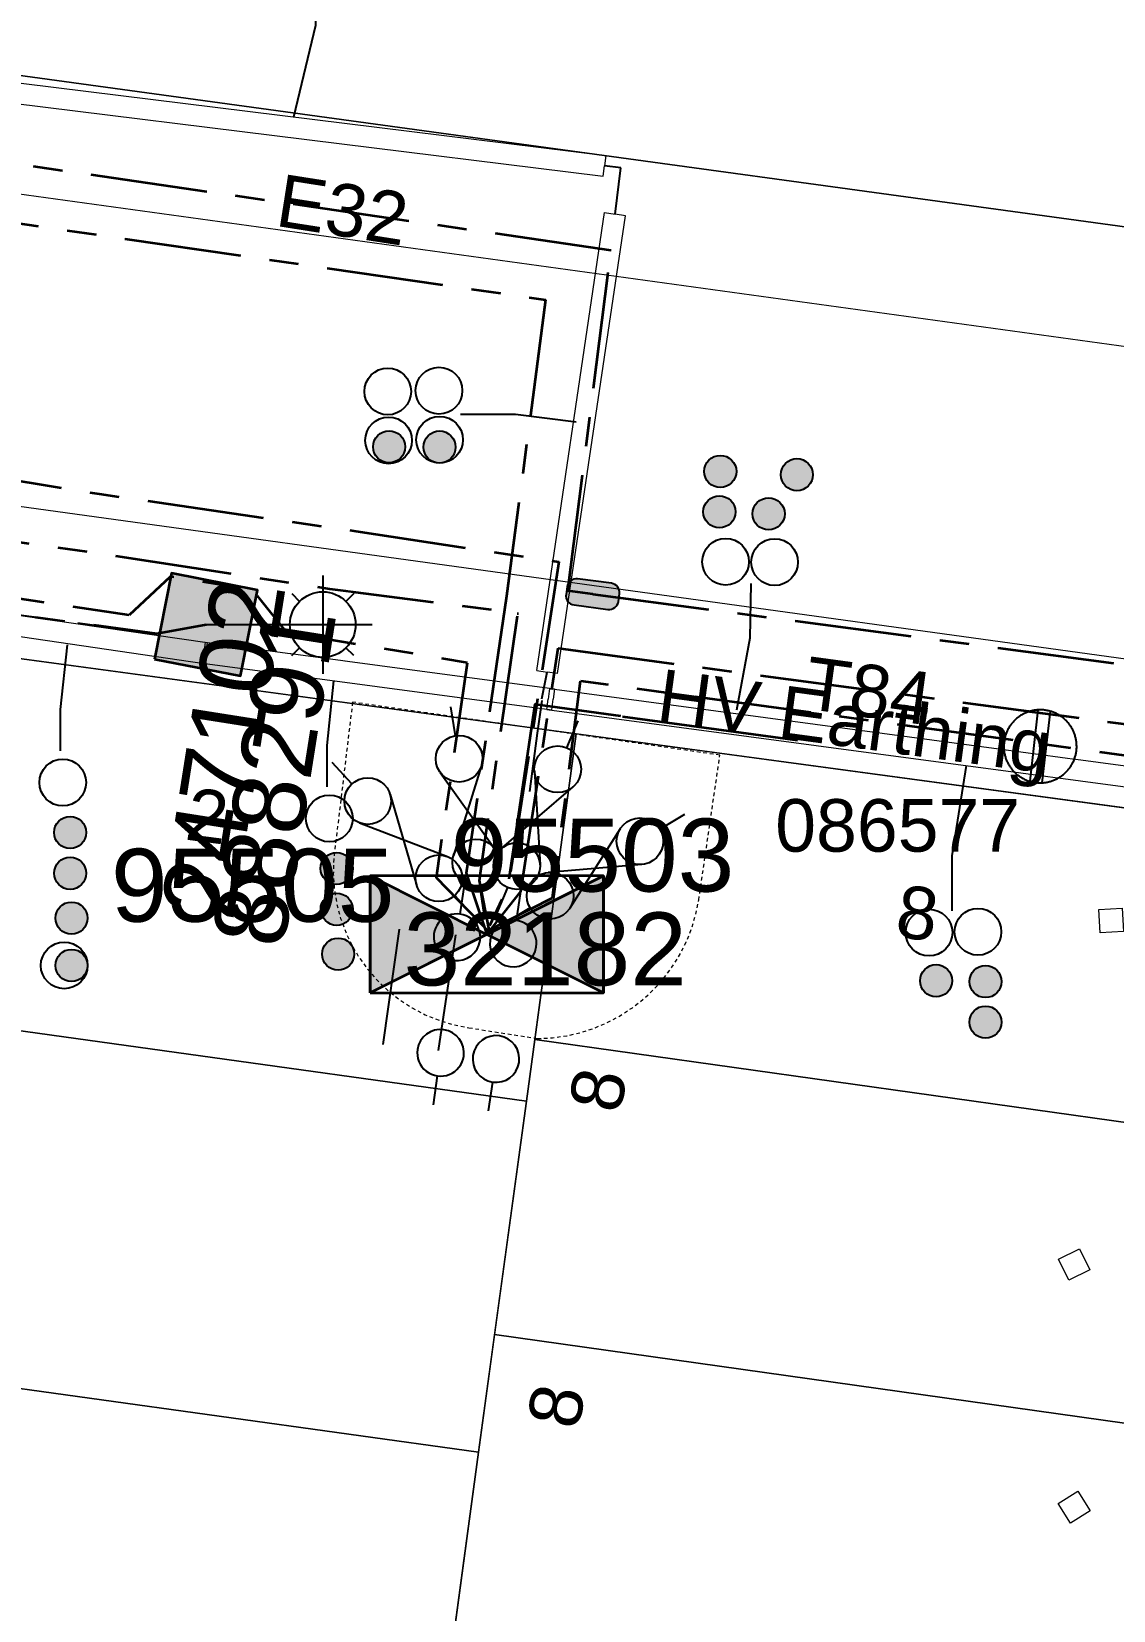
# Model space of a CAD drawing. Header units: metres. Extents: x 308278 to 310511, y 6271134 to 6272874.
# Drawn here: x 309024.8 to 309061.9, y 6271757.7 to 6271811.8 of the extents above; entities that cross this region are included whole.
import ezdxf
from ezdxf.enums import TextEntityAlignment as Align

# ---------------------------------------------------------------- set-up
doc = ezdxf.new("R2010")
doc.units = ezdxf.units.M
doc.set_wipeout_variables(frame=1)
for name, pattern in [('Cable Exist UG', [7, 4, -1, 1, -1]), ('DASHED', [19.05, 12.7, -6.35]), ('DOT', [6.35, 0, -6.35]), ('HIDDEN2', [0.1875, 0.125, -0.0625]), ('PHANTOMX2', [6.6, 3, -0.75, 0.2, -0.75, 0.2, -0.75, 0.2, -0.75])]:
    doc.linetypes.add(name, pattern=pattern)
doc.layers.get('0').update_dxf_attribs({"color": 6})
for name, color, linetype, lineweight in [('_User Miscellaneous1', 30, 'Continuous', 13), ('_User_HV_Exist', 1, 'Continuous', 35), ('_User_LV_Exist', 5, 'Continuous', 35), ('_User_SL_Exist', 4, 'Continuous', 35), ('Cadastre Land Parcels_SP_EXT', 118, 'Continuous', 15), ('Cadastre Other Property_SP_EXT', 138, 'DASHED', 15), ('Cadastre Roads_SP_EXT', 218, 'Continuous', 15), ('Mains_HV_EXT', 13, 'Continuous', 25), ('Mains_LV_EXT', 163, 'Continuous', 25), ('Mains_LV_SL_EXT', 135, 'Continuous', 25), ('Services_SP_EXT', 42, 'PHANTOMX2', 20)]:
    doc.layers.add(name, color=color, linetype=linetype, lineweight=lineweight)
doc.layers.add('Cadastre Roads_SP_NEW', color=214, linetype='Continuous', lineweight=15, transparency=0.8)
for name, color, linetype in [('Duct_SP_EXT', 30, 'Continuous'), ('Equip_HV_EXT', 7, 'Continuous'), ('Equip_LV_EXT', 7, 'Continuous'), ('Equip_SP_SL_EXT', 7, 'Continuous'), ('Sub_SP_EXT', 7, 'Continuous'), ('SupportsUG_SP_LV_SL_EXT', 7, 'Continuous'), ('Trench_SP_EXT', 7, 'Continuous')]:
    doc.layers.add(name, color=color, linetype=linetype)
doc.styles.add('COLUMN_LABEL', font='arial.ttf', dxfattribs={"height": 2})
doc.styles.add('iecARIAL', font='arial.ttf', dxfattribs={"height": 2})
doc.styles.add('POLE_LABEL', font='arial.ttf', dxfattribs={"height": 2})
doc.styles.add('SL_LABEL', font='arial.ttf', dxfattribs={"height": 2})
doc.styles.get("Standard").update_dxf_attribs({"font": 'arial.ttf'})
doc.styles.add('SWITCH_LABEL', font='arial.ttf', dxfattribs={"height": 2})
doc.linetypes.add('Cable E UG', pattern='A,5,-0.1,["E",Standard,S=1.5,R=0,X=0,Y=-0.75],-1.45', length=6.55)

# ---------------------------------------------------------------- blocks, each defined once
blk = doc.blocks.new('SUB_PADMOUNT_EXT')
at = {"ltscale": 10}
h = blk.add_hatch(color=256, dxfattribs=at)
h.dxf.hatch_style = 1
h.paths.add_polyline_path([(4, -2), (0, 0), (4, 2)])
h.paths.add_polyline_path([(-4, -2), (-4, 2), (0, 0)])
blk.add_line((4, 2), (-4, -2))
blk.add_lwpolyline([(-4, -2), (4, -2), (4, 2), (-4, 2)], close=True)
at = {"ltscale": 10, "flags": 128}
for points in [[(-4, -2), (-4, 2), (0, 0)], [(4, -2), (0, 0), (4, 2)]]:
    blk.add_lwpolyline(points, close=True, dxfattribs=at)
at = {"flags": 8}
blk.add_attdef('ASSET_NUM', text='', height=2.5, dxfattribs=at).set_placement((0, 5), align=Align.MIDDLE_CENTER)
for tag, flags, p in [('STREET_CODE', 9, (1.5, 0)), ('OPERATING_VOLTAGE', 9, (1.5, -0.4)), ('ORIENTATION', 9, (1.5, -0.6)), ('NO_PHASES', 9, (1.5, -0.2)), ('OWNED_BY', 9, (1.5, -0.8)), ('OPERATED_BY', 9, (1.5, -1)), ('SECONDARY_VOLTAGE', 9, (1.5, -1.6)), ('CONSTRUCTED_VOLTAGE', 9, (1.5, -1.4)), ('MAINTAINED_BY', 9, (1.5, -1.2)), ('STATE', 9, (1.5, -1.8)), ('SUBSTATION_TYPE', 9, (1.5, -2.2)), ('PARENT', 9, (1.5, -2)), ('SUBURB', 9, (1.5, -2.8)), ('USAGE', 9, (1.5, -2.4)), ('LEGEND', 9, (1.5, -2.6)), ('STREETNAME', 9, (1.5, -3)), ('LOCATION', 9, (1.5, -3.2)), ('Z', 1, (1.5, -3.6)), ('NOTES', 9, (1.5, -3.4))]:
    blk.add_attdef(tag, text='', height=0.2, dxfattribs=dict(flags=flags)).set_placement(p, align=Align.MIDDLE_LEFT)
blk = doc.blocks.new('COLUMN_EXT')
blk.add_hatch(color=256).paths.add_polyline_path([(1.5, -1.5), (1.5, 1.5), (-1.5, 1.5), (-1.5, -1.5)])
blk.add_lwpolyline([(1.5, 1.5), (-1.5, 1.5), (-1.5, -1.5), (1.5, -1.5)], close=True)
at = {"flags": 1}
blk.add_attdef('Z', (-1.813, 2.351), '', height=0.2, rotation=180, dxfattribs=at)
at = {"flags": 9}
for tag, p in [('STREETNAME', (-1.813, 1.6)), ('SUBURB', (-1.813, 1.8)), ('NOTES', (-1.813, 2)), ('LOCATION', (-1.813, 1.4)), ('LEGEND', (-1.813, 1.2)), ('USAGE', (-1.813, 1)), ('COLUMN_TYPE', (-1.813, 0.4)), ('OWNED_BY', (-1.813, 0.6)), ('STATE', (-1.813, 0.8))]:
    blk.add_attdef(tag, text='', height=0.2, rotation=180, dxfattribs=at).set_placement(p, align=Align.MIDDLE_LEFT)
for tag, style, p in [('STRUCTURE_PLANT_NUMBER', 'POLE_LABEL', (-1.813, -0.031)), ('STREET_CODE', 'COLUMN_LABEL', (-1.813, 0.2))]:
    blk.add_attdef(tag, text='', height=0.2, rotation=180, dxfattribs=dict(at, style=style)).set_placement(p, align=Align.MIDDLE_LEFT)
at = {"style": 'COLUMN_LABEL', "width": 0.9, "flags": 8}
blk.add_attdef('ASSET_NUM', text='', height=2, rotation=270, dxfattribs=at).set_placement((2, -4), align=Align.MIDDLE_LEFT)
blk = doc.blocks.new('DUCT_EXT')
blk.add_circle((0, 0.8), 0.8)
at = {"flags": 1}
blk.add_attdef('Z', (0, 0), '', height=0.2, dxfattribs=at)
at = {"flags": 9}
for tag, p in [('DUCT_CODE', (0, 0)), ('XSECT_TYPE', (0, -0.2)), ('STATE', (0, -0.6)), ('FB_REFERENCE', (0, -0.4)), ('NOTES', (0, -0.8))]:
    blk.add_attdef(tag, text='', height=0.2, dxfattribs=at).set_placement(p, align=Align.MIDDLE_LEFT)
blk = doc.blocks.new('*U479')
at = {"transparency": 33554687, "flags": 9}
for tag, p in [('LRATECODE', (-7.4, 0)), ('LOUTREACHVOCAB', (-7.2, 0)), ('LOUTREACH', (-7, 0)), ('LANTNUMBER', (-6.6, 0)), ('LNEW', (-6.4, 0)), ('LMASTVOCAB', (-6.2, 0)), ('LMAST', (-6, 0)), ('LLAMPVOCAB', (-5.8, 0)), ('LLAMP', (-5.6, 0)), ('LEXIST', (-5.4, 0)), ('LCHARGE3PERCENT', (-5.2, 0)), ('LCHARGE3', (-5, 0)), ('LCHARGE2PERCENT', (-4.8, 0)), ('LCHARGE2', (-4.6, 0)), ('LCHARGE1PERCENT', (-4.4, 0)), ('LCHARGE1', (-4.2, 0)), ('LCATEGORY', (-4, 0)), ('LBRACKETVOCAB', (-3.8, 0)), ('LBRACKET', (-3.6, 0)), ('LKINGHEIGHT', (-3.4, 0)), ('CREPLACE', (-3.2, 0)), ('CREMOVE', (-3, 0)), ('CNUMBER', (-2.8, 0)), ('CNEW', (-2.6, 0)), ('CEXIST', (-2.4, 0)), ('USAGE', (-2.2, 0)), ('STATE', (-2, 0)), ('OWNED_BY', (-1.8, 0)), ('ORIENTATION', (-1.6, 0)), ('OPERATING_VOLTAGE', (-1.4, 0)), ('NO_PHASES', (-1.2, 0)), ('LANTERN_TYPE', (-1, 0)), ('LANTERN_PURPOSE', (-0.8, 0)), ('CONTROL_TYPE', (-0.6, 0)), ('CONSTRUCTED_VOLTAGE', (-0.4, 0))]:
    blk.add_attdef(tag, text='', height=0.001, rotation=270, dxfattribs=at).set_placement(p, align=Align.MIDDLE_LEFT)
at = {"transparency": 33554687, "style": 'SL_LABEL', "flags": 9}
blk.add_attdef('STREET_CODE', text='', height=0.001, rotation=270, dxfattribs=at).set_placement((0.001, 0), align=Align.MIDDLE_LEFT)
at = {"transparency": 33554687, "flags": 1}
blk.add_attdef('Z', (0, 0), '', height=0.001, rotation=270, dxfattribs=at)
at = {"transparency": 33554687, "width": 0.9}
blk.add_attdef('LNUMBER', text='', height=1, dxfattribs=at).set_placement((7, -1), align=Align.MIDDLE_LEFT)
at = {"transparency": 33554687, "flags": 9}
for tag, p in [('LREMOVE', (0, -7.6)), ('LREPLACE', (0, -7.8)), ('LTYPE', (0, -8)), ('LTYPEVOCAB', (0, -8.2)), ('LEGEND', (0, -8.4)), ('SUBURB', (0, -8.6)), ('STREETNAME', (0, -8.8)), ('LOCATION', (0, -9)), ('NOTES', (0, -9.2)), ('MAINTAINED_BY', (0, -9.863))]:
    blk.add_attdef(tag, text='', height=0.001, dxfattribs=at).set_placement(p, align=Align.MIDDLE_LEFT)
blk.add_attdef('OPERATED_BY', (0, -9.607), '', height=0.001, dxfattribs=at)
at = {"linetype": 'DOT', "transparency": 33554687}
blk.add_wipeout([(5.688, 0), (5.061, -1.061), (4, -1.688), (2.939, -1.061), (2.313, 0), (2.939, 1.061), (4, 1.687), (5.061, 1.061)], dxfattribs=at)
at = {"transparency": 33554687}
for p, q in [((4, 1.687), (4, 0)), ((2.939, 1.061), (3.205, 0.795)), ((5.061, 1.061), (4.795, 0.795)), ((0, 0), (4, 0)), ((4, 0), (5.688, 0)), ((4, 0), (4, -1.688)), ((2.939, -1.061), (3.205, -0.795)), ((5.061, -1.061), (4.795, -0.795))]:
    blk.add_line(p, q, dxfattribs=at)
blk.add_circle((4, 0), 1.125, dxfattribs=at)
blk = doc.blocks.new('CCP_EXT')
at = {"flags": 9}
for tag, p in [('OWNED_BY', (0, -1)), ('USAGE', (0, -1.2)), ('LEGEND', (0, -1.4)), ('LIFE_SUPPORT', (0, -1.6)), ('STATE', (0, -1.8)), ('NOTES', (0, -2))]:
    blk.add_attdef(tag, text='', height=0.2, dxfattribs=at).set_placement(p, align=Align.MIDDLE_LEFT)
at = {"transparency": 33554687}
blk.add_wipeout([(0, 0.566), (0.566, 0), (0, -0.566), (-0.566, 0)], dxfattribs=at)
blk.add_lwpolyline([(-0.566, 0), (0, 0.566), (0.566, 0), (0, -0.566), (-0.566, 0)])
at = {"flags": 1}
blk.add_attdef('Z', (0, 0), '', height=0.2, dxfattribs=at)
at = {"flags": 9}
for tag, p in [('CCP_TYPE', (0, 0)), ('OPERATING_VOLTAGE', (0, -0.6)), ('CONSTRUCTED_VOLTAGE', (0, -0.2)), ('NO_PHASES', (0, -0.4)), ('ORIENTATION', (0, -0.8))]:
    blk.add_attdef(tag, text='', height=0.2, dxfattribs=at).set_placement(p, align=Align.MIDDLE_LEFT)
blk = doc.blocks.new('HV_STJ_EXT')
h = blk.add_hatch(color=256)
edge = h.paths.add_edge_path()
edge.add_ellipse((-0.586, 0.131), major_axis=(0.226, 0.226), ratio=1, start_angle=45, end_angle=135)
edge.add_line((-0.906, 0.131), (-0.906, -0.131))
edge.add_ellipse((-0.586, -0.131), major_axis=(0.226, 0.226), ratio=1, start_angle=135, end_angle=225)
edge.add_line((-0.586, -0.451), (0.586, -0.451))
edge.add_ellipse((0.586, -0.131), major_axis=(-0.226, 0.226), ratio=1, start_angle=135, end_angle=225)
edge.add_line((0.906, -0.131), (0.906, 0.131))
edge.add_ellipse((0.586, 0.131), major_axis=(-0.226, 0.226), ratio=1, start_angle=225, end_angle=315)
edge.add_line((0.586, 0.451), (-0.586, 0.451))
blk.add_lwpolyline([(-0.906, 0.131), (-0.906, -0.131, 0.414214), (-0.586, -0.451), (0.586, -0.451, 0.414214), (0.906, -0.131), (0.906, 0.131, 0.414214), (0.586, 0.451), (-0.586, 0.451, 0.414214)], format="xyb", close=True)
for tag, flags, p in [('ORIENTATION', 9, (1.5, 0)), ('USAGE', 9, (1.5, -0.2)), ('LEGEND', 9, (1.5, -0.4)), ('NOTES', 9, (1.5, -0.6)), ('Z', 1, (1.5, -0.8))]:
    blk.add_attdef(tag, text='', height=0.2, dxfattribs=dict(flags=flags)).set_placement(p, align=Align.MIDDLE_LEFT)
blk = doc.blocks.new('LV_UG_DFUSE_CLOSED_EXT')
for points in [[(5.04, 0.726), (2.156, -0.717)], [(5.049, -0.707), (2.156, 0.717)], [(1, 0), (0, 0)], [(6.2, 0.013), (7.2, 0.013)]]:
    blk.add_lwpolyline(points)
for centre in [(1.8, 0), (5.4, 0.011)]:
    blk.add_circle(centre, 0.8)
at = {"flags": 9}
for tag, p in [('ACTUAL_STATUS', (0, 0)), ('OPERATING_VOLTAGE', (0, -0.6)), ('CONSTRUCTED_VOLTAGE', (0, -0.2)), ('NO_PHASES', (0, -0.4)), ('ORIENTATION', (0, -0.8)), ('STATE', (0, -1)), ('SWITCH_TYPE', (0, -1.2)), ('USAGE', (0, -1.4)), ('NOTES', (0, -1.6))]:
    blk.add_attdef(tag, text='', height=0.2, dxfattribs=at).set_placement(p, align=Align.MIDDLE_LEFT)
at = {"flags": 1}
blk.add_attdef('Z', (0, 0), '', height=0.2, dxfattribs=at)
blk = doc.blocks.new('LV_UG_LINKS_CLOSED_EXT')
at = {"layer": 'Equip_LV_EXT'}
for tag, flags, p in [('ACTUAL_STATUS', 9, (3, -2)), ('CONSTRUCTED_VOLTAGE', 9, (3, -2.2)), ('OPERATING_VOLTAGE', 9, (3, -2.6)), ('ORIENTATION', 9, (3, -2.8)), ('NO_PHASES', 9, (3, -2.4)), ('STATE', 9, (3, -3)), ('SWITCH_TYPE', 9, (3, -3.2)), ('OWNED_BY', 9, (3, -3.8)), ('USAGE', 9, (3, -3.4)), ('NOTES', 9, (3, -3.6)), ('OPERATED_BY', 9, (3, -4)), ('MAINTAINED_BY', 9, (3, -4.2)), ('NUMBER_OF_PHASES', 9, (3, -4.4)), ('TYPE', 9, (3, -4.6)), ('Z', 1, (3, -4.8))]:
    blk.add_attdef(tag, text='', height=0.2, dxfattribs=dict(at, flags=flags)).set_placement(p, align=Align.MIDDLE_LEFT)
at = {"transparency": 33554687}
blk.add_wipeout([(4, 1.25), (3.969, 1.25), (3.939, 1.248), (3.908, 1.247), (3.877, 1.244), (3.847, 1.241), (3.817, 1.236), (3.786, 1.232), (3.756, 1.226), (3.726, 1.22), (3.696, 1.213), (3.667, 1.205), (3.637, 1.196), (3.608, 1.187), (3.579, 1.177), (3.55, 1.166), (3.522, 1.155), (3.493, 1.143), (3.466, 1.13), (3.438, 1.117), (3.411, 1.102), (3.384, 1.088), (3.357, 1.072), (3.331, 1.056), (3.306, 1.039), (3.28, 1.022), (3.255, 1.004), (3.231, 0.985), (3.207, 0.966), (3.184, 0.947), (3.161, 0.926), (3.138, 0.905), (3.116, 0.884), (3.095, 0.862), (3.074, 0.839), (3.053, 0.816), (3.034, 0.793), (3.015, 0.769), (2.996, 0.745), (2.978, 0.72), (2.961, 0.694), (2.944, 0.669), (2.928, 0.643), (2.912, 0.616), (2.898, 0.589), (2.883, 0.562), (2.87, 0.534), (2.857, 0.507), (2.845, 0.478), (2.834, 0.45), (2.823, 0.421), (2.813, 0.392), (2.804, 0.363), (2.795, 0.333), (2.787, 0.304), (2.78, 0.274), (2.774, 0.244), (2.768, 0.214), (2.764, 0.183), (2.759, 0.153), (2.756, 0.123), (2.753, 0.092), (2.752, 0.061), (2.75, 0.031), (2.75, 0), (2.75, -0.031), (2.752, -0.061), (2.753, -0.092), (2.756, -0.123), (2.759, -0.153), (2.764, -0.183), (2.768, -0.214), (2.774, -0.244), (2.78, -0.274), (2.787, -0.304), (2.795, -0.333), (2.804, -0.363), (2.813, -0.392), (2.823, -0.421), (2.834, -0.45), (2.845, -0.478), (2.857, -0.507), (2.87, -0.534), (2.883, -0.562), (2.898, -0.589), (2.912, -0.616), (2.928, -0.643), (2.944, -0.669), (2.961, -0.694), (2.978, -0.72), (2.996, -0.745), (3.015, -0.769), (3.034, -0.793), (3.053, -0.816), (3.074, -0.839), (3.095, -0.862), (3.116, -0.884), (3.138, -0.905), (3.161, -0.926), (3.184, -0.947), (3.207, -0.966), (3.231, -0.985), (3.255, -1.004), (3.28, -1.022), (3.306, -1.039), (3.331, -1.056), (3.357, -1.072), (3.384, -1.088), (3.411, -1.102), (3.438, -1.117), (3.466, -1.13), (3.493, -1.143), (3.522, -1.155), (3.55, -1.166), (3.579, -1.177), (3.608, -1.187), (3.637, -1.196), (3.667, -1.205), (3.696, -1.213), (3.726, -1.22), (3.756, -1.226), (3.786, -1.232), (3.817, -1.236), (3.847, -1.241), (3.877, -1.244), (3.908, -1.247), (3.939, -1.248), (3.969, -1.25), (4, -1.25), (4.031, -1.25), (4.061, -1.248), (4.092, -1.247), (4.123, -1.244), (4.153, -1.241), (4.183, -1.236), (4.214, -1.232), (4.244, -1.226), (4.274, -1.22), (4.304, -1.213), (4.333, -1.205), (4.363, -1.196), (4.392, -1.187), (4.421, -1.177), (4.45, -1.166), (4.478, -1.155), (4.507, -1.143), (4.534, -1.13), (4.562, -1.117), (4.589, -1.102), (4.616, -1.088), (4.643, -1.072), (4.669, -1.056), (4.694, -1.039), (4.72, -1.022), (4.745, -1.004), (4.769, -0.985), (4.793, -0.966), (4.816, -0.947), (4.839, -0.926), (4.862, -0.905), (4.884, -0.884), (4.905, -0.862), (4.926, -0.839), (4.947, -0.816), (4.966, -0.793), (4.985, -0.769), (5.004, -0.745), (5.022, -0.72), (5.039, -0.694), (5.056, -0.669), (5.072, -0.643), (5.088, -0.616), (5.102, -0.589), (5.117, -0.562), (5.13, -0.534), (5.143, -0.507), (5.155, -0.478), (5.166, -0.45), (5.177, -0.421), (5.187, -0.392), (5.196, -0.363), (5.205, -0.333), (5.213, -0.304), (5.22, -0.274), (5.226, -0.244), (5.232, -0.214), (5.236, -0.183), (5.241, -0.153), (5.244, -0.123), (5.247, -0.092), (5.248, -0.061), (5.25, -0.031), (5.25, 0), (5.25, 0.031), (5.248, 0.061), (5.247, 0.092), (5.244, 0.123), (5.241, 0.153), (5.236, 0.183), (5.232, 0.214), (5.226, 0.244), (5.22, 0.274), (5.213, 0.304), (5.205, 0.333), (5.196, 0.363), (5.187, 0.392), (5.177, 0.421), (5.166, 0.45), (5.155, 0.478), (5.143, 0.507), (5.13, 0.534), (5.117, 0.562), (5.102, 0.589), (5.088, 0.616), (5.072, 0.643), (5.056, 0.669), (5.039, 0.694), (5.022, 0.72), (5.004, 0.745), (4.985, 0.769), (4.966, 0.793), (4.947, 0.816), (4.926, 0.839), (4.905, 0.862), (4.884, 0.884), (4.862, 0.905), (4.839, 0.926), (4.816, 0.947), (4.793, 0.966), (4.769, 0.985), (4.745, 1.004), (4.72, 1.022), (4.694, 1.039), (4.669, 1.056), (4.643, 1.072), (4.616, 1.088), (4.589, 1.102), (4.562, 1.117), (4.534, 1.13), (4.507, 1.143), (4.478, 1.155), (4.45, 1.166), (4.421, 1.177), (4.392, 1.187), (4.363, 1.196), (4.333, 1.205), (4.304, 1.213), (4.274, 1.22), (4.244, 1.226), (4.214, 1.232), (4.183, 1.236), (4.153, 1.241), (4.123, 1.244), (4.092, 1.247), (4.061, 1.248), (4.031, 1.25)], dxfattribs=at).dxf.layer = 'Equip_LV_EXT'
at = {"layer": 'Equip_LV_EXT'}
for p, q in [((3.792, 1.232), (3.792, -1.232)), ((4.208, 1.232), (4.208, -1.232))]:
    blk.add_line(p, q, dxfattribs=at)
at = {"layer": 'Equip_LV_EXT', "flags": 128}
blk.add_lwpolyline([(4, 1.25), (3.969, 1.25), (3.939, 1.248), (3.908, 1.247), (3.877, 1.244), (3.847, 1.241), (3.817, 1.236), (3.786, 1.232), (3.756, 1.226), (3.726, 1.22), (3.696, 1.213), (3.667, 1.205), (3.637, 1.196), (3.608, 1.187), (3.579, 1.177), (3.55, 1.166), (3.522, 1.155), (3.493, 1.143), (3.466, 1.13), (3.438, 1.117), (3.411, 1.102), (3.384, 1.088), (3.357, 1.072), (3.331, 1.056), (3.306, 1.039), (3.28, 1.022), (3.255, 1.004), (3.231, 0.985), (3.207, 0.966), (3.184, 0.947), (3.161, 0.926), (3.138, 0.905), (3.116, 0.884), (3.095, 0.862), (3.074, 0.839), (3.053, 0.816), (3.034, 0.793), (3.015, 0.769), (2.996, 0.745), (2.978, 0.72), (2.961, 0.694), (2.944, 0.669), (2.928, 0.643), (2.912, 0.616), (2.898, 0.589), (2.883, 0.562), (2.87, 0.534), (2.857, 0.507), (2.845, 0.478), (2.834, 0.45), (2.823, 0.421), (2.813, 0.392), (2.804, 0.363), (2.795, 0.333), (2.787, 0.304), (2.78, 0.274), (2.774, 0.244), (2.768, 0.214), (2.764, 0.183), (2.759, 0.153), (2.756, 0.123), (2.753, 0.092), (2.752, 0.061), (2.75, 0.031), (2.75, 0), (2.75, -0.031), (2.752, -0.061), (2.753, -0.092), (2.756, -0.123), (2.759, -0.153), (2.764, -0.183), (2.768, -0.214), (2.774, -0.244), (2.78, -0.274), (2.787, -0.304), (2.795, -0.333), (2.804, -0.363), (2.813, -0.392), (2.823, -0.421), (2.834, -0.45), (2.845, -0.478), (2.857, -0.507), (2.87, -0.534), (2.883, -0.562), (2.898, -0.589), (2.912, -0.616), (2.928, -0.643), (2.944, -0.669), (2.961, -0.694), (2.978, -0.72), (2.996, -0.745), (3.015, -0.769), (3.034, -0.793), (3.053, -0.816), (3.074, -0.839), (3.095, -0.862), (3.116, -0.884), (3.138, -0.905), (3.161, -0.926), (3.184, -0.947), (3.207, -0.966), (3.231, -0.985), (3.255, -1.004), (3.28, -1.022), (3.306, -1.039), (3.331, -1.056), (3.357, -1.072), (3.384, -1.088), (3.411, -1.102), (3.438, -1.117), (3.466, -1.13), (3.493, -1.143), (3.522, -1.155), (3.55, -1.166), (3.579, -1.177), (3.608, -1.187), (3.637, -1.196), (3.667, -1.205), (3.696, -1.213), (3.726, -1.22), (3.756, -1.226), (3.786, -1.232), (3.817, -1.236), (3.847, -1.241), (3.877, -1.244), (3.908, -1.247), (3.939, -1.248), (3.969, -1.25), (4, -1.25), (4.031, -1.25), (4.061, -1.248), (4.092, -1.247), (4.123, -1.244), (4.153, -1.241), (4.183, -1.236), (4.214, -1.232), (4.244, -1.226), (4.274, -1.22), (4.304, -1.213), (4.333, -1.205), (4.363, -1.196), (4.392, -1.187), (4.421, -1.177), (4.45, -1.166), (4.478, -1.155), (4.507, -1.143), (4.534, -1.13), (4.562, -1.117), (4.589, -1.102), (4.616, -1.088), (4.643, -1.072), (4.669, -1.056), (4.694, -1.039), (4.72, -1.022), (4.745, -1.004), (4.769, -0.985), (4.793, -0.966), (4.816, -0.947), (4.839, -0.926), (4.862, -0.905), (4.884, -0.884), (4.905, -0.862), (4.926, -0.839), (4.947, -0.816), (4.966, -0.793), (4.985, -0.769), (5.004, -0.745), (5.022, -0.72), (5.039, -0.694), (5.056, -0.669), (5.072, -0.643), (5.088, -0.616), (5.102, -0.589), (5.117, -0.562), (5.13, -0.534), (5.143, -0.507), (5.155, -0.478), (5.166, -0.45), (5.177, -0.421), (5.187, -0.392), (5.196, -0.363), (5.205, -0.333), (5.213, -0.304), (5.22, -0.274), (5.226, -0.244), (5.232, -0.214), (5.236, -0.183), (5.241, -0.153), (5.244, -0.123), (5.247, -0.092), (5.248, -0.061), (5.25, -0.031), (5.25, 0), (5.25, 0.031), (5.248, 0.061), (5.247, 0.092), (5.244, 0.123), (5.241, 0.153), (5.236, 0.183), (5.232, 0.214), (5.226, 0.244), (5.22, 0.274), (5.213, 0.304), (5.205, 0.333), (5.196, 0.363), (5.187, 0.392), (5.177, 0.421), (5.166, 0.45), (5.155, 0.478), (5.143, 0.507), (5.13, 0.534), (5.117, 0.562), (5.102, 0.589), (5.088, 0.616), (5.072, 0.643), (5.056, 0.669), (5.039, 0.694), (5.022, 0.72), (5.004, 0.745), (4.985, 0.769), (4.966, 0.793), (4.947, 0.816), (4.926, 0.839), (4.905, 0.862), (4.884, 0.884), (4.862, 0.905), (4.839, 0.926), (4.816, 0.947), (4.793, 0.966), (4.769, 0.985), (4.745, 1.004), (4.72, 1.022), (4.694, 1.039), (4.669, 1.056), (4.643, 1.072), (4.616, 1.088), (4.589, 1.102), (4.562, 1.117), (4.534, 1.13), (4.507, 1.143), (4.478, 1.155), (4.45, 1.166), (4.421, 1.177), (4.392, 1.187), (4.363, 1.196), (4.333, 1.205), (4.304, 1.213), (4.274, 1.22), (4.244, 1.226), (4.214, 1.232), (4.183, 1.236), (4.153, 1.241), (4.123, 1.244), (4.092, 1.247), (4.061, 1.248), (4.031, 1.25)], close=True, dxfattribs=at)
blk = doc.blocks.new('SWG_HOLEC_SU_EXT')
blk.add_line((1.8, -2), (5.8, -2))
for points in [[(1.8, -0.8, 1), (1.8, 0.8, 1)], [(5.8, -0.8, 1), (5.8, 0.8, 1)]]:
    blk.add_lwpolyline(points, format="xyb", close=True)
for points in [[(1, 0), (0, 0)], [(6.6, 0), (7.6, 0)]]:
    blk.add_lwpolyline(points)
at = {"style": 'SWITCH_LABEL', "flags": 8}
blk.add_attdef('ASSET_NUM', text='', height=2.5, rotation=179.9544, dxfattribs=at).set_placement((-2.4, 0), align=Align.MIDDLE_LEFT)
at = {"flags": 1}
blk.add_attdef('Z', (0, 0), '', height=0.2, dxfattribs=at)
at = {"flags": 9}
for tag, p in [('ACTUAL_STATUS', (0, -0.4)), ('CONSTRUCTED_VOLTAGE', (0, -0.6)), ('OPERATING_VOLTAGE', (0, -1)), ('NO_PHASES', (0, -0.8)), ('ORIENTATION', (0, -1.2)), ('OWNED_BY', (0, -1.4)), ('PARENT', (0, -1.6)), ('STATE', (0, -1.8)), ('SWITCH_TYPE', (0, -2)), ('USAGE', (0, -2.2)), ('STREETNAME', (0, -2.6)), ('SUBURB', (0, -2.8)), ('LOCATION', (0, -2.4)), ('NOTES', (0, -3))]:
    blk.add_attdef(tag, text='', height=0.2, dxfattribs=at).set_placement(p, align=Align.MIDDLE_LEFT)
at = {"style": 'SWITCH_LABEL', "flags": 9}
blk.add_attdef('STREET_CODE', text='', height=0.2, dxfattribs=at).set_placement((0, -0.2), align=Align.MIDDLE_LEFT)
blk = doc.blocks.new('CABLE_LARGE_EXT')
h = blk.add_hatch(color=256)
edge = h.paths.add_edge_path()
edge.add_arc((0, 0.55), 0.55, 0, 360)
blk.add_circle((0, 0.55), 0.55)
at = {"flags": 1}
blk.add_attdef('Z', (0, 0), '', height=0.2, dxfattribs=at)
at = {"flags": 9}
for tag, p in [('COND_CODE', (0, 0)), ('XSECT_SIZE', (0, -0.6)), ('STATE', (0, -0.4)), ('FB_REFERENCE', (0, -0.2)), ('NOTES', (0, -0.8))]:
    blk.add_attdef(tag, text='', height=0.2, dxfattribs=at).set_placement(p, align=Align.MIDDLE_LEFT)

msp = doc.modelspace()

# ---------------------------------------------------------------- linework, layer by layer
at = {"layer": '_User Miscellaneous1'}
for p, q in [((309024.466, 6271810.01), (309044.502, 6271807.529)), ((309024.097, 6271809.33), (309044.413, 6271806.815)), ((309044.413, 6271806.815), (309044.457, 6271807.172)), ((309044.502, 6271807.529), (309044.457, 6271807.172)), ((309042.136, 6271789.878), (309044.461, 6271805.571)), ((309044.461, 6271805.571), (309044.817, 6271805.518)), ((309045.173, 6271805.465), (309044.817, 6271805.518)), ((309042.848, 6271789.773), (309045.173, 6271805.465)), ((309042.136, 6271789.878), (309042.492, 6271789.826)), ((309042.848, 6271789.773), (309042.492, 6271789.826)), ((309042.482, 6271788.544), (309042.53, 6271788.901)), ((309042.578, 6271789.258), (309042.53, 6271788.901)), ((309042.651, 6271788.536), (309042.699, 6271788.893)), ((309042.747, 6271789.25), (309042.699, 6271788.893))]:
    msp.add_line(p, q, dxfattribs=at)
at = {"layer": '_User_HV_Exist', "linetype": 'Cable E UG'}
for points in [[(309041.189, 6271782.738), (309042.082, 6271788.72), (309045.01, 6271788.322)], [(309045.07, 6271788.306), (309051.068, 6271787.495)]]:
    msp.add_lwpolyline(points, dxfattribs=at)
at = {"layer": 'Cadastre Land Parcels_SP_EXT', "linetype": 'Continuous'}
for points in [[(309122.099, 6271940.391), (309102.142, 6271966.8), (309077.032, 6271947.924), (309059.588, 6271925.474), (309054.983, 6271877.794), (309018.499, 6271881.315), (309011.806, 6271811.997), (309022.595, 6271810.518), (309184.649, 6271788.315), (309209.035, 6271798.08), (309218.119, 6271813.033), (309122.099, 6271940.391)], [(309043.49, 6271787.707), (309020.845, 6271790.768), (309016.346, 6271787.305), (309015.156, 6271778.82), (309041.781, 6271775.122), (309043.49, 6271787.707)], [(309066.477, 6271778.397), (309066.686, 6271779.964), (309065.447, 6271780.138), (309065.799, 6271782.782), (309064.231, 6271784.904), (309043.49, 6271787.707), (309042.068, 6271777.237), (309065.977, 6271773.879), (309066.477, 6271778.397)], [(309041.781, 6271775.122), (309015.156, 6271778.82), (309013.468, 6271766.793), (309040.144, 6271763.084), (309041.781, 6271775.122)], [(309065.977, 6271773.879), (309042.068, 6271777.237), (309041.781, 6271775.122), (309040.693, 6271767.12), (309064.631, 6271763.757), (309065.977, 6271773.879)], [(309064.631, 6271763.757), (309040.693, 6271767.12), (309040.144, 6271763.084), (309039.318, 6271757.002), (309063.284, 6271753.634), (309064.631, 6271763.757)], [(309040.144, 6271763.084), (309013.468, 6271766.793), (309011.598, 6271753.464), (309038.331, 6271749.743), (309040.144, 6271763.084)]]:
    msp.add_lwpolyline(points, close=True, dxfattribs=at)
at = {"layer": 'Cadastre Roads_SP_NEW'}
msp.add_line((309022.389, 6271806.486), (309076.425, 6271799.032), dxfattribs=at)
at = {"layer": 'Duct_SP_EXT'}
for points in [[(309034.557, 6271814.157), (309034.557, 6271811.978), (309033.799, 6271808.838)], [(309039.527, 6271798.669), (309041.408, 6271798.669), (309043.491, 6271798.402)], [(309049.473, 6271792.865), (309049.435, 6271790.983), (309048.981, 6271788.516)], [(309025.815, 6271787.12), (309025.816, 6271788.539), (309026.055, 6271790.763)], [(309034.95, 6271785.887), (309034.951, 6271787.307), (309035.185, 6271789.529)], [(309056.372, 6271781.643), (309056.365, 6271783.527), (309056.86, 6271786.624)]]:
    msp.add_lwpolyline(points, dxfattribs=at)
at = {"layer": 'Mains_HV_EXT', "linetype": 'Cable E UG'}
for points in [[(309041.189, 6271782.738), (309042.082, 6271788.72), (309045.01, 6271788.322)], [(309045.07, 6271788.306), (309051.068, 6271787.495)]]:
    msp.add_lwpolyline(points, dxfattribs=at)
at = {"layer": 'Trench_SP_EXT', "linetype": 'Cable Exist UG'}
for points in [[(309044.817, 6271805.518), (309045.014, 6271807.11), (309044.457, 6271807.172)], [(309042.314, 6271788.905), (309042.492, 6271789.826)], [(309041.901, 6271785.729), (309042.163, 6271787.734), (309042.318, 6271788.853)]]:
    msp.add_lwpolyline(points, dxfattribs=at)

# ---------------------------------------------------------------- block references
at = {"layer": 'Duct_SP_EXT'}
for name, p in [('DUCT_EXT', (309037.029, 6271798.641)), ('DUCT_EXT', (309038.785, 6271798.669)), ('DUCT_EXT', (309037.059, 6271796.965)), ('DUCT_EXT', (309038.807, 6271796.987)), ('CABLE_LARGE_EXT', (309037.075, 6271796.993)), ('CABLE_LARGE_EXT', (309038.806, 6271796.987))]:
    msp.add_blockref(name, p, dxfattribs=at)
for name, p, rotation in [('CABLE_LARGE_EXT', (309047.875, 6271796.714), 268.766538749564), ('CABLE_LARGE_EXT', (309050.501, 6271796.602), 268.6861069602076), ('CABLE_LARGE_EXT', (309047.843, 6271795.327), 268.766538749564), ('CABLE_LARGE_EXT', (309049.531, 6271795.259), 268.766538749564), ('DUCT_EXT', (309047.808, 6271793.622), 268.766538749564), ('DUCT_EXT', (309049.487, 6271793.609), 268.766538749564), ('DUCT_EXT', (309026.693, 6271786.04), 90.01278669449933), ('DUCT_EXT', (309035.828, 6271784.807), 90.01278669449933), ('CABLE_LARGE_EXT', (309026.695, 6271784.326), 90.0000000000002), ('CABLE_LARGE_EXT', (309026.696, 6271782.928), 90.0000000000002), ('CABLE_LARGE_EXT', (309026.742, 6271781.394), 90.0000000000002), ('DUCT_EXT', (309056.377, 6271780.898), 90.08043177349576), ('DUCT_EXT', (309058.055, 6271780.924), 90.08043177349576), ('CABLE_LARGE_EXT', (309035.878, 6271780.16), 90.0000000000002), ('DUCT_EXT', (309026.742, 6271779.77), 90.0000000000002), ('CABLE_LARGE_EXT', (309026.742, 6271779.77), 90.0000000000002), ('CABLE_LARGE_EXT', (309056.369, 6271779.248), 90.08043177349576), ('CABLE_LARGE_EXT', (309058.062, 6271779.217), 90.08043177349576), ('CABLE_LARGE_EXT', (309058.064, 6271777.829), 90.08043177349576)]:
    msp.add_blockref(name, p, dxfattribs=dict(at, rotation=rotation))
at = {"layer": 'Equip_HV_EXT', "rotation": 352.4469936398953}
msp.add_blockref('HV_STJ_EXT', (309044.054, 6271792.496), dxfattribs=at)
at = {"layer": 'Equip_HV_EXT'}
ref = msp.add_blockref('SWG_HOLEC_SU_EXT', (309041.594, 6271782.302), dxfattribs=dict(at, rotation=261.5270847063163))
ref.add_attrib('ASSET_NUM', '95503', dxfattribs={"layer": '0', "height": 2.5, "style": 'SWITCH_LABEL'}).set_placement((309039.195, 6271783.552), align=Align.MIDDLE_LEFT)
at = {"layer": 'Equip_LV_EXT'}
for p, rotation in [((309040.327, 6271781.52), 98.93806455112609), ((309040.744, 6271781.52), 66.90317584239881), ((309041.053, 6271781.229), 31.0970992292247)]:
    msp.add_blockref('LV_UG_DFUSE_CLOSED_EXT', p, dxfattribs=dict(at, rotation=rotation))
at = {"layer": 'Sub_SP_EXT'}
ref = msp.add_blockref('SUB_PADMOUNT_EXT', (309040.426, 6271780.836), dxfattribs=at)
ref.add_attrib('ASSET_NUM', '32182', dxfattribs={"layer": '0', "height": 2.5}).set_placement((309042.426, 6271781.586), align=Align.TOP_CENTER)
at = {"layer": 'SupportsUG_SP_LV_SL_EXT'}
ref = msp.add_blockref('COLUMN_EXT', (309030.803, 6271791.452), dxfattribs=dict(at, rotation=168.8923514783229))
ref.add_attrib('ASSET_NUM', '888291', dxfattribs={"layer": '0', "height": 2.5, "rotation": 81.0168, "style": 'COLUMN_LABEL'}).set_placement((309032.803, 6271792.202), align=Align.TOP_RIGHT)

# ---------------------------------------------------------------- texts
at = {"layer": 'Cadastre Land Parcels_SP_EXT'}
for s, rotation, p in [('2', 352.5909, (309030.043, 6271784.091)), ('8', 352.5911, (309054.372, 6271780.765)), ('8', 79.4244, (309044.987, 6271774.655)), ('8', 79.4051, (309043.556, 6271763.82))]:
    msp.add_text(s, height=1.8, rotation=rotation, dxfattribs=at).set_placement(p)
at = {"layer": 'Cadastre Other Property_SP_EXT'}
msp.add_text('086577', height=1.8, dxfattribs=at).set_placement((309050.308, 6271783.669))
at = {"layer": 'Mains_LV_EXT'}
for s, rotation, p in [('E32', 351.0853, (309033.133, 6271805.125)), ('T84', 352.2325, (309051.242, 6271788.582))]:
    msp.add_text(s, height=1.8, rotation=rotation, dxfattribs=at).set_placement(p)

# ---------------------------------------------------------------- next in the draw order: block references
at = {"layer": 'Equip_SP_SL_EXT'}
ref = msp.add_blockref('*U479', (309030.803, 6271791.452), dxfattribs=at)
ref.add_attrib('ASSET_NUM', '247102', dxfattribs={"layer": '0', "height": 2.5, "rotation": 81.0168, "style": 'iecARIAL'}).set_placement((309032.303, 6271792.952), align=Align.MIDDLE_RIGHT)
at = {"layer": 'Services_SP_EXT'}
for p, rotation in [((309061.816, 6271781.312), 48.56151697530871), ((309060.553, 6271769.524), 71.06841884613986), ((309060.549, 6271761.206), 77.03808069642429)]:
    msp.add_blockref('CCP_EXT', p, dxfattribs=dict(at, rotation=rotation))

# ---------------------------------------------------------------- next in the draw order: linework, layer by layer
at = {"layer": '_User Miscellaneous1'}
for p, q in [((309020.634, 6271792.317), (309030.847, 6271790.836)), ((309020.834, 6271791.561), (309030.744, 6271790.123)), ((309030.679, 6271790.132), (309030.727, 6271790.489)), ((309030.775, 6271790.846), (309030.727, 6271790.489)), ((309030.744, 6271790.123), (309030.795, 6271790.479)), ((309030.775, 6271790.846), (309042.747, 6271789.25)), ((309030.847, 6271790.836), (309030.795, 6271790.479)), ((309030.679, 6271790.132), (309042.651, 6271788.536))]:
    msp.add_line(p, q, dxfattribs=at)
at = {"layer": '_User_HV_Exist', "linetype": 'Cable Exist UG'}
for points in [[(309044.054, 6271792.496), (309043.203, 6271792.609), (309044.681, 6271804.274), (309022.27, 6271807.533), (309018.313, 6271813.505), (309015.968, 6271817.728), (309006.6, 6271818.821), (309006.6, 6271818.821), (309009.339, 6271846.608), (309012.306, 6271878.31), (309010.448, 6271880.581), (309009.581, 6271881.663), (309007.088, 6271884.67), (309007.648, 6271893.629), (309008.495, 6271894.323), (309013.202, 6271898.298), (309014.409, 6271899.442), (309016.669, 6271922.295), (309016.768, 6271923.988), (309007.722, 6271929.579), (309005.851, 6271929.623)], [(309021.097, 6271805.683), (309042.44, 6271802.579), (309041.097, 6271792.421), (309039.715, 6271782.933), (309040.426, 6271780.836)]]:
    msp.add_lwpolyline(points, dxfattribs=at)
at = {"layer": '_User_LV_Exist', "linetype": 'Cable Exist UG', "flags": 128}
for points in [[(308970.41, 6271799.47), (308982.773, 6271797.734), (308982.773, 6271797.734), (308996.384, 6271796.124), (308999.494, 6271792.14), (309010.553, 6271790.561), (309019.403, 6271797.198), (309027.14, 6271795.93), (309035.935, 6271794.654), (309042.897, 6271793.602), (309041.16, 6271782.498), (309040.382, 6271780.848)], [(309040.533, 6271780.877), (309040.168, 6271782.681), (309041.485, 6271791.836), (309041.485, 6271791.836), (309035.042, 6271792.669), (309035.042, 6271792.669), (309027.294, 6271793.86), (309019.605, 6271794.953), (309011.433, 6271788.689), (309011.433, 6271788.689), (309000.962, 6271790.15), (308998.852, 6271775.668), (309000.693, 6271773.84), (309000.693, 6271773.84), (308998.73, 6271760.069), (308996.369, 6271758.084)], [(309040.55, 6271780.86), (309038.697, 6271782.777), (309039.764, 6271790.145), (309033.576, 6271791.177), (309032.404, 6271792.647), (309029.577, 6271793.093), (309028.166, 6271791.769), (309020.524, 6271792.923), (309020.524, 6271792.923), (309014.462, 6271788.369), (309013.074, 6271778.125), (309011.483, 6271767.084)]]:
    msp.add_lwpolyline(points, dxfattribs=at)
at = {"layer": '_User_SL_Exist', "linetype": 'Cable Exist UG', "flags": 128}
msp.add_lwpolyline([(309011.535, 6271766.893), (309012.226, 6271768.738), (309012.226, 6271768.738), (309013.569, 6271778.059), (309014.93, 6271788.096), (309020.445, 6271792.289), (309021.46, 6271792.182), (309021.46, 6271792.182), (309029.112, 6271791.144), (309030.803, 6271791.452)], dxfattribs=at)
at = {"layer": 'Cadastre Other Property_SP_EXT', "linetype": 'HIDDEN2'}
msp.add_lwpolyline([(309035.824, 6271788.793), (309035.178, 6271783.427), (309035.178, 6271783.427, 0.393139), (309039.81, 6271777.635), (309039.81, 6271777.635), (309042.158, 6271777.265), (309042.158, 6271777.265, 0.367887), (309047.686, 6271782.014), (309047.686, 6271782.014), (309048.412, 6271786.977), (309035.824, 6271788.793)], format="xyb", close=True, dxfattribs=at)
at = {"layer": 'Cadastre Roads_SP_EXT', "linetype": 'Continuous'}
msp.add_lwpolyline([(309161.503, 6271780.076), (309184.649, 6271788.315), (309022.595, 6271810.518), (309020.845, 6271790.768), (309144.555, 6271774.044), (309161.503, 6271780.076)], close=True, dxfattribs=at)
at = {"layer": 'Mains_HV_EXT', "linetype": 'Cable Exist UG'}
for points in [[(309044.054, 6271792.496), (309043.203, 6271792.609), (309044.681, 6271804.274), (309022.27, 6271807.533), (309018.313, 6271813.505), (309015.968, 6271817.728), (309006.6, 6271818.821), (309006.6, 6271818.821), (309009.339, 6271846.608), (309012.306, 6271878.31), (309010.448, 6271880.581), (309009.581, 6271881.663), (309007.088, 6271884.67), (309007.648, 6271893.629), (309008.495, 6271894.323), (309013.202, 6271898.298), (309014.409, 6271899.442), (309016.669, 6271922.295), (309016.768, 6271923.988), (309007.722, 6271929.579), (309005.851, 6271929.623)], [(309021.097, 6271805.683), (309042.44, 6271802.579), (309041.097, 6271792.421), (309039.715, 6271782.933), (309040.426, 6271780.836)]]:
    msp.add_lwpolyline(points, dxfattribs=at)
at = {"layer": 'Mains_LV_SL_EXT', "linetype": 'Cable Exist UG'}
msp.add_lwpolyline([(309011.535, 6271766.893), (309012.226, 6271768.738), (309012.226, 6271768.738), (309013.569, 6271778.059), (309014.93, 6271788.096), (309020.445, 6271792.289), (309021.46, 6271792.182), (309021.46, 6271792.182), (309029.112, 6271791.144), (309030.803, 6271791.452)], dxfattribs=at)

# ---------------------------------------------------------------- next in the draw order: block references
at = {"layer": '_User Miscellaneous1'}
ref = msp.add_blockref('SUB_PADMOUNT_EXT', (309040.426, 6271780.836), dxfattribs=at)
ref.add_attrib('ASSET_NUM', '32182', dxfattribs={"layer": '0', "height": 2.5}).set_placement((309042.426, 6271781.586), align=Align.TOP_CENTER)
at = {"layer": '_User_HV_Exist'}
ref = msp.add_blockref('SUB_PADMOUNT_EXT', (309040.426, 6271780.836), dxfattribs=at)
ref.add_attrib('ASSET_NUM', '32182', dxfattribs={"layer": '0', "height": 2.5}).set_placement((309042.426, 6271781.586), align=Align.TOP_CENTER)
at = {"layer": '_User_LV_Exist'}
ref = msp.add_blockref('SUB_PADMOUNT_EXT', (309040.426, 6271780.836), dxfattribs=at)
ref.add_attrib('ASSET_NUM', '32182', dxfattribs={"layer": '0', "height": 2.5}).set_placement((309042.426, 6271781.586), align=Align.TOP_CENTER)
at = {"layer": '_User_SL_Exist'}
ref = msp.add_blockref('COLUMN_EXT', (309030.803, 6271791.452), dxfattribs=dict(at, rotation=168.8923514783229))
ref.add_attrib('ASSET_NUM', '888291', dxfattribs={"layer": '0', "height": 2.5, "rotation": 81.0168, "style": 'COLUMN_LABEL'}).set_placement((309032.803, 6271792.202), align=Align.TOP_RIGHT)
at = {"layer": 'Duct_SP_EXT', "rotation": 90.0000000000002}
for p in [(309035.83, 6271783.092), (309035.831, 6271781.694)]:
    msp.add_blockref('CABLE_LARGE_EXT', p, dxfattribs=at)
at = {"layer": 'Equip_HV_EXT'}
ref = msp.add_blockref('SWG_HOLEC_SU_EXT', (309039.655, 6271782.519), dxfattribs=dict(at, rotation=261.9297679443064))
ref.add_attrib('ASSET_NUM', '95505', dxfattribs={"layer": '0', "height": 2.5, "style": 'SWITCH_LABEL'}).set_placement((309037.256, 6271783.769), align=Align.TOP_RIGHT)
at = {"layer": 'Equip_LV_EXT', "rotation": 132.4791719257427}
msp.add_blockref('LV_UG_DFUSE_CLOSED_EXT', (309040, 6271781.429), dxfattribs=at)

# ---------------------------------------------------------------- next in the draw order: block references
at = {"layer": 'Equip_LV_EXT', "rotation": 173.3856689746393}
msp.add_blockref('LV_UG_LINKS_CLOSED_EXT', (309063.361, 6271786.819), dxfattribs=at)

# ---------------------------------------------------------------- next in the draw order: linework, layer by layer
at = {"layer": '_User Miscellaneous1'}
for p, q in [((309042.578, 6271789.258), (309066.372, 6271786.067)), ((309042.482, 6271788.544), (309066.276, 6271785.354))]:
    msp.add_line(p, q, dxfattribs=at)
at = {"layer": '_User_HV_Exist', "linetype": 'Cable Exist UG'}
for points in [[(309044.054, 6271792.496), (309131.893, 6271780.849), (309131.893, 6271780.849), (309135.475, 6271791.416)], [(309040.426, 6271780.836), (309041.594, 6271782.302), (309042.864, 6271790.64), (309042.864, 6271790.64), (309146.095, 6271776.842), (309188.693, 6271729.406), (309278.521, 6271629.356)]]:
    msp.add_lwpolyline(points, dxfattribs=at)
at = {"layer": '_User_LV_Exist', "linetype": 'Cable Exist UG', "flags": 128}
msp.add_lwpolyline([(309040.399, 6271780.931), (309042.674, 6271782.085), (309043.636, 6271789.522), (309043.636, 6271789.522), (309066.31, 6271786.424)], dxfattribs=at)
at = {"layer": 'Cadastre Roads_SP_NEW'}
msp.add_line((309021.933, 6271795.848), (309142.498, 6271779.217), dxfattribs=at)
at = {"layer": 'Mains_HV_EXT', "linetype": 'Cable Exist UG'}
for points in [[(309044.054, 6271792.496), (309131.893, 6271780.849), (309131.893, 6271780.849), (309135.475, 6271791.416)], [(309040.426, 6271780.836), (309041.594, 6271782.302), (309042.864, 6271790.64), (309042.864, 6271790.64), (309146.095, 6271776.842), (309188.693, 6271729.406), (309278.521, 6271629.356)]]:
    msp.add_lwpolyline(points, dxfattribs=at)

# ---------------------------------------------------------------- next in the draw order: texts
at = {"layer": 'Mains_HV_EXT'}
msp.add_text('HV Earthing', height=1.8, rotation=352.3015, dxfattribs=at).set_placement((309046.191, 6271788.154))

doc.saveas('drawing.dxf')
